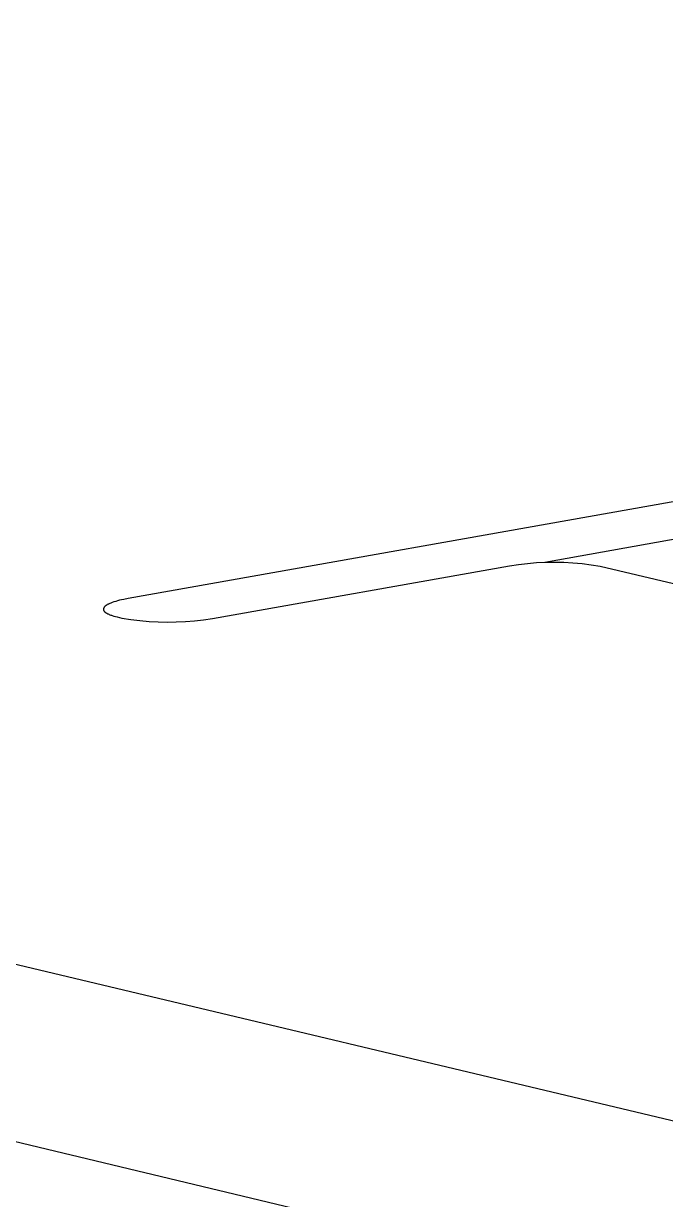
# Model space of a CAD drawing. Header units: millimetres. Extents: x 1422 to 6060, y -58 to 3182.
# Drawn here: x 1961.69 to 1974.23, y 1350.96 to 1373.93 of the extents above; entities that cross this region are included whole.
import ezdxf

# ---------------------------------------------------------------- set-up
doc = ezdxf.new("R2010")
doc.units = ezdxf.units.MM
doc.header["$MEASUREMENT"] = 0
doc.layers.add('Domyślny', color=7, linetype='Continuous', true_color=0x000000)
doc.layers.add('Utwórz2D linie widoczne', color=7, linetype='Continuous', true_color=0x000000)

msp = doc.modelspace()

# ---------------------------------------------------------------- linework, layer by layer
at = {"layer": 'Domyślny'}
msp.add_line((1884.416, 1373.932), (2080.426, 1327.223), dxfattribs=at)
at = {"layer": 'Utwórz2D linie widoczne'}
for p, q in [((2078.935, 1324.014), (1882.868, 1370.89)), ((1980.378, 1365.65), (1963.732, 1362.698)), ((1974.859, 1363.935), (1971.871, 1363.405)), ((1965.38, 1362.309), (1971.184, 1363.338)), ((1971.184, 1363.338), (1971.36, 1363.364)), ((1971.36, 1363.364), (1971.537, 1363.385)), ((1971.537, 1363.385), (1971.714, 1363.399)), ((1971.714, 1363.399), (1971.891, 1363.407)), ((1971.891, 1363.407), (1972.069, 1363.409)), ((1972.069, 1363.409), (1972.247, 1363.406)), ((1972.247, 1363.406), (1972.424, 1363.396)), ((1972.424, 1363.396), (1972.601, 1363.38)), ((1972.601, 1363.38), (1972.777, 1363.358)), ((1972.777, 1363.358), (1972.953, 1363.331)), ((1972.953, 1363.331), (1977.098, 1362.353)), ((1963.349, 1362.591), (1963.337, 1362.585)), ((1963.362, 1362.597), (1963.349, 1362.591)), ((1963.376, 1362.603), (1963.362, 1362.597)), ((1963.39, 1362.609), (1963.376, 1362.603)), ((1963.405, 1362.615), (1963.39, 1362.609)), ((1963.421, 1362.621), (1963.405, 1362.615)), ((1963.453, 1362.632), (1963.421, 1362.621)), ((1963.488, 1362.643), (1963.453, 1362.632)), ((1963.525, 1362.653), (1963.488, 1362.643)), ((1963.564, 1362.663), (1963.525, 1362.653)), ((1963.604, 1362.673), (1963.564, 1362.663)), ((1963.646, 1362.682), (1963.604, 1362.673)), ((1963.732, 1362.698), (1963.646, 1362.682)), ((1963.248, 1362.495), (1963.247, 1362.494)), ((1963.247, 1362.494), (1963.247, 1362.492)), ((1963.247, 1362.492), (1963.247, 1362.49)), ((1963.247, 1362.49), (1963.247, 1362.489)), ((1963.247, 1362.489), (1963.247, 1362.487)), ((1963.247, 1362.487), (1963.247, 1362.486)), ((1963.247, 1362.486), (1963.247, 1362.484)), ((1963.247, 1362.484), (1963.248, 1362.482)), ((1963.249, 1362.502), (1963.248, 1362.5)), ((1963.248, 1362.5), (1963.248, 1362.499)), ((1963.248, 1362.499), (1963.248, 1362.497)), ((1963.248, 1362.497), (1963.248, 1362.495)), ((1963.248, 1362.482), (1963.248, 1362.481)), ((1963.248, 1362.481), (1963.248, 1362.479)), ((1963.248, 1362.479), (1963.248, 1362.477)), ((1963.248, 1362.477), (1963.249, 1362.476)), ((1963.25, 1362.505), (1963.249, 1362.504)), ((1963.249, 1362.504), (1963.249, 1362.502)), ((1963.249, 1362.476), (1963.249, 1362.474)), ((1963.249, 1362.474), (1963.25, 1362.473)), ((1963.251, 1362.509), (1963.25, 1362.507)), ((1963.25, 1362.507), (1963.25, 1362.505)), ((1963.25, 1362.473), (1963.25, 1362.471)), ((1963.25, 1362.471), (1963.251, 1362.469)), ((1963.252, 1362.51), (1963.251, 1362.509)), ((1963.251, 1362.469), (1963.252, 1362.468)), ((1963.253, 1362.513), (1963.252, 1362.512)), ((1963.252, 1362.512), (1963.252, 1362.51)), ((1963.252, 1362.468), (1963.252, 1362.466)), ((1963.252, 1362.466), (1963.253, 1362.465)), ((1963.254, 1362.515), (1963.253, 1362.513)), ((1963.253, 1362.465), (1963.254, 1362.463)), ((1963.255, 1362.517), (1963.254, 1362.515)), ((1963.254, 1362.463), (1963.255, 1362.461)), ((1963.256, 1362.518), (1963.255, 1362.517)), ((1963.255, 1362.461), (1963.256, 1362.46)), ((1963.257, 1362.52), (1963.256, 1362.518)), ((1963.256, 1362.46), (1963.257, 1362.458)), ((1963.258, 1362.522), (1963.257, 1362.52)), ((1963.257, 1362.458), (1963.258, 1362.457)), ((1963.259, 1362.523), (1963.258, 1362.522)), ((1963.258, 1362.457), (1963.259, 1362.455)), ((1963.26, 1362.525), (1963.259, 1362.523)), ((1963.259, 1362.455), (1963.26, 1362.453)), ((1963.261, 1362.527), (1963.26, 1362.525)), ((1963.26, 1362.453), (1963.261, 1362.452)), ((1963.262, 1362.528), (1963.261, 1362.527)), ((1963.261, 1362.452), (1963.262, 1362.45)), ((1963.263, 1362.53), (1963.262, 1362.528)), ((1963.262, 1362.45), (1963.263, 1362.449)), ((1963.265, 1362.532), (1963.263, 1362.53)), ((1963.263, 1362.449), (1963.265, 1362.447)), ((1963.266, 1362.533), (1963.265, 1362.532)), ((1963.265, 1362.447), (1963.266, 1362.446)), ((1963.268, 1362.535), (1963.266, 1362.533)), ((1963.266, 1362.446), (1963.267, 1362.444)), ((1963.267, 1362.444), (1963.269, 1362.443)), ((1963.269, 1362.536), (1963.268, 1362.535)), ((1963.272, 1362.54), (1963.269, 1362.536)), ((1963.269, 1362.443), (1963.272, 1362.44)), ((1963.276, 1362.543), (1963.272, 1362.54)), ((1963.272, 1362.44), (1963.275, 1362.436)), ((1963.275, 1362.436), (1963.279, 1362.433)), ((1963.279, 1362.546), (1963.276, 1362.543)), ((1963.283, 1362.55), (1963.279, 1362.546)), ((1963.279, 1362.433), (1963.282, 1362.43)), ((1963.282, 1362.43), (1963.286, 1362.427)), ((1963.287, 1362.553), (1963.283, 1362.55)), ((1963.286, 1362.427), (1963.29, 1362.424)), ((1963.291, 1362.556), (1963.287, 1362.553)), ((1963.29, 1362.424), (1963.294, 1362.421)), ((1963.295, 1362.559), (1963.291, 1362.556)), ((1963.294, 1362.421), (1963.298, 1362.419)), ((1963.3, 1362.562), (1963.295, 1362.559)), ((1963.298, 1362.419), (1963.303, 1362.416)), ((1963.305, 1362.566), (1963.3, 1362.562)), ((1963.303, 1362.416), (1963.308, 1362.413)), ((1963.31, 1362.569), (1963.305, 1362.566)), ((1963.308, 1362.413), (1963.313, 1362.41)), ((1963.315, 1362.572), (1963.31, 1362.569)), ((1963.313, 1362.41), (1963.318, 1362.407)), ((1963.325, 1362.578), (1963.315, 1362.572)), ((1963.318, 1362.407), (1963.328, 1362.401)), ((1963.337, 1362.585), (1963.325, 1362.578)), ((1963.328, 1362.401), (1963.339, 1362.396)), ((1963.339, 1362.396), (1963.351, 1362.39)), ((1963.351, 1362.39), (1963.363, 1362.385)), ((1963.363, 1362.385), (1963.376, 1362.38)), ((1963.376, 1362.38), (1963.39, 1362.375)), ((1963.39, 1362.375), (1963.404, 1362.37)), ((1963.404, 1362.37), (1963.418, 1362.365)), ((1963.418, 1362.365), (1963.449, 1362.356)), ((1963.449, 1362.356), (1963.481, 1362.347)), ((1963.481, 1362.347), (1963.515, 1362.339)), ((1963.515, 1362.339), (1963.609, 1362.316)), ((1963.609, 1362.316), (1963.785, 1362.288)), ((1963.785, 1362.288), (1963.962, 1362.267)), ((1963.962, 1362.267), (1964.139, 1362.251)), ((1964.139, 1362.251), (1964.316, 1362.241)), ((1964.316, 1362.241), (1964.494, 1362.237)), ((1964.494, 1362.237), (1964.672, 1362.24)), ((1964.672, 1362.24), (1964.85, 1362.248)), ((1964.85, 1362.248), (1965.027, 1362.262)), ((1965.027, 1362.262), (1965.204, 1362.282)), ((1965.204, 1362.282), (1965.38, 1362.309))]:
    msp.add_line(p, q, dxfattribs=at)

doc.saveas('drawing.dxf')
